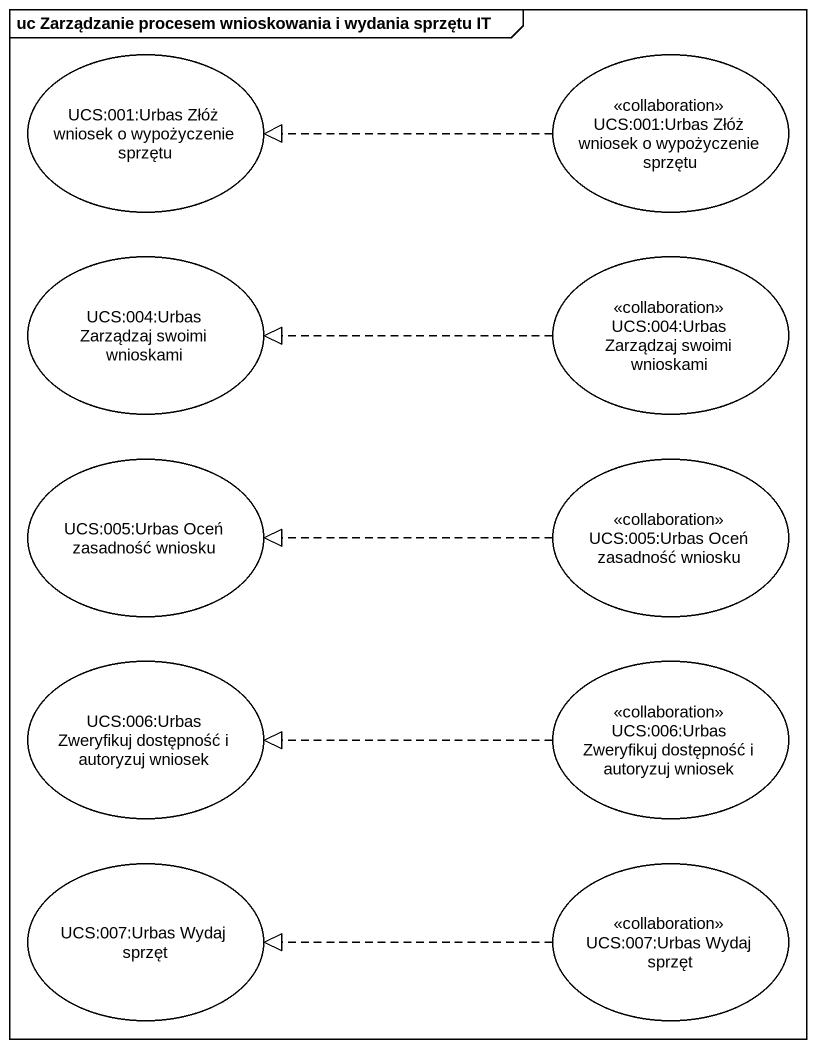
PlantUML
@startuml
mainframe uc Zarządzanie procesem wnioskowania i wydania sprzętu IT
usecase "UCS:001:Urbas Złóż wniosek o wypożyczenie sprzętu" as UCS_001_Urbas_Złóż_wniosek
usecase "UCS:001:Urbas Złóż wniosek o wypożyczenie sprzętu" as UCS_001_Urbas_Złóż_wniosek_2 <<collaboration>>
usecase "UCS:004:Urbas Zarządzaj swoimi wnioskami" as UCS_004_Urbas_Zarządzaj
usecase "UCS:004:Urbas Zarządzaj swoimi wnioskami" as UCS_004_Urbas_Zarządzaj_2 <<collaboration>>
usecase "UCS:005:Urbas Oceń zasadność wniosku" as UCS_005_Urbas_Oceń
usecase "UCS:005:Urbas Oceń zasadność wniosku" as UCS_005_Urbas_Oceń_2 <<collaboration>>
usecase "UCS:006:Urbas Zweryfikuj dostępność i autoryzuj wniosek" as UCS_006_Urbas_Zweryfikuj
usecase "UCS:006:Urbas Zweryfikuj dostępność i autoryzuj wniosek" as UCS_006_Urbas_Zweryfikuj_2 <<collaboration>>
usecase "UCS:007:Urbas Wydaj sprzęt" as UCS_007_Urbas_Wydaj_sprzęt
usecase "UCS:007:Urbas Wydaj sprzęt" as UCS_007_Urbas_Wydaj_sprzęt_2 <<collaboration>>
UCS_001_Urbas_Złóż_wniosek_2 .left.|> UCS_001_Urbas_Złóż_wniosek
UCS_004_Urbas_Zarządzaj_2 .left.|> UCS_004_Urbas_Zarządzaj
UCS_005_Urbas_Oceń_2 .left.|> UCS_005_Urbas_Oceń
UCS_006_Urbas_Zweryfikuj_2 .left.|> UCS_006_Urbas_Zweryfikuj
UCS_007_Urbas_Wydaj_sprzęt_2 .left.|> UCS_007_Urbas_Wydaj_sprzęt
@enduml
